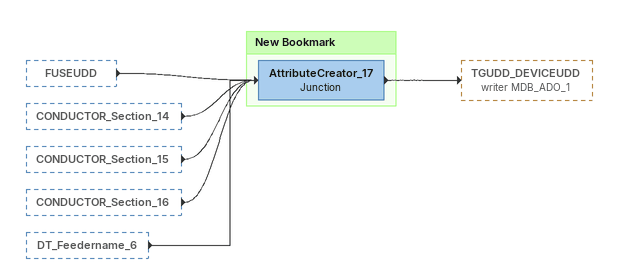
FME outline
FUSEUDD [outside]
    -> AttributeCreator_17
CONDUCTOR_Section_14 [outside]
    -> AttributeCreator_17
CONDUCTOR_Section_15 [outside]
    -> AttributeCreator_17
CONDUCTOR_Section_16 [outside]
    -> AttributeCreator_17
DT_Feedername_6 [outside]
    -> AttributeCreator_17

Bookmark: New Bookmark
AttributeCreator_17: Junction
    -> TGUDD_DEVICEUDD (writer MDB_ADO_1)
